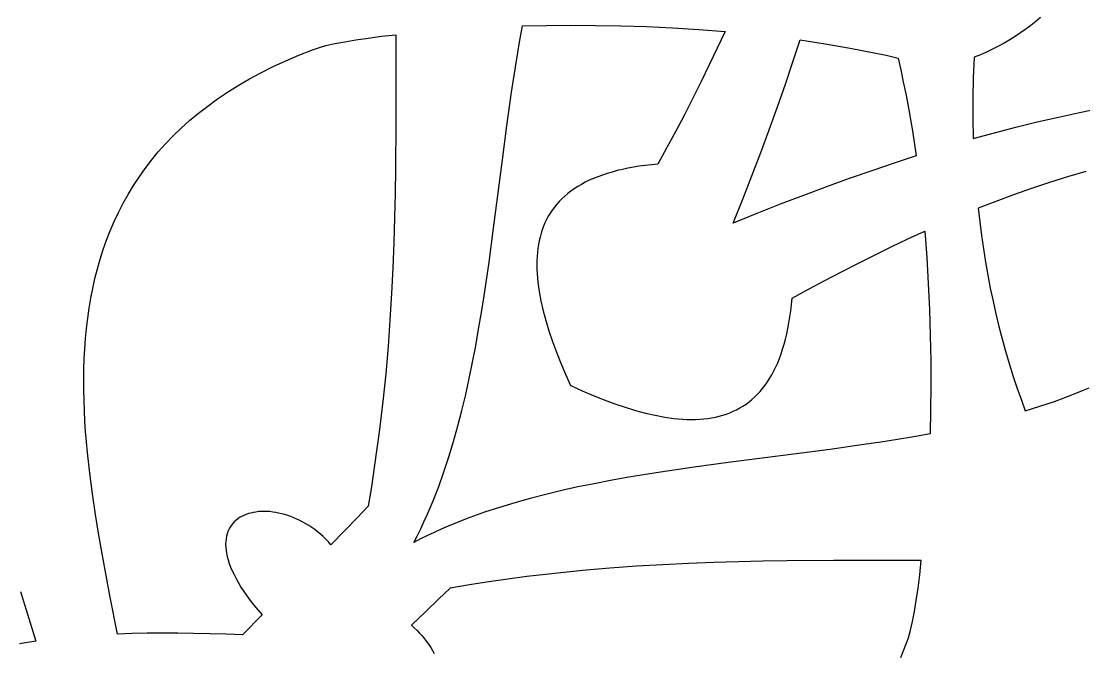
# Model space of a CAD drawing. Extents: x -61 to 56, y 12 to 129.
# Drawn here: x -38.8 to -20.66, y 38.99 to 49.77 of the extents above; entities that cross this region are included whole.
import ezdxf

# ---------------------------------------------------------------- set-up
doc = ezdxf.new("R2010")
doc.units = 0
doc.header["$MEASUREMENT"] = 0
doc.layers.add('LAYER_1', color=18, linetype='CONTINUOUS')

msp = doc.modelspace()

# ---------------------------------------------------------------- linework, layer by layer
at = {"layer": 'LAYER_1'}
for points in [[(-21.397, 49.829), (-21.478, 49.761), (-21.562, 49.695), (-21.648, 49.631), (-21.737, 49.568), (-21.828, 49.508), (-21.921, 49.45), (-22.017, 49.394), (-22.115, 49.34), (-22.215, 49.289), (-22.318, 49.241), (-22.423, 49.195), (-22.529, 49.152), (-22.544, 48.801), (-22.551, 48.453), (-22.551, 48.107), (-22.544, 47.764), (-22.18, 47.864), (-21.817, 47.959), (-21.453, 48.049), (-21.091, 48.132), (-20.73, 48.211), (-20.371, 48.284)], [(-21.397, 49.829), (-21.478, 49.761), (-21.562, 49.695), (-21.648, 49.631), (-21.737, 49.568), (-21.828, 49.508), (-21.921, 49.45), (-22.017, 49.394), (-22.115, 49.34), (-22.215, 49.289), (-22.318, 49.241), (-22.423, 49.195), (-22.529, 49.152), (-22.544, 48.801), (-22.551, 48.453), (-22.551, 48.107), (-22.544, 47.764), (-22.18, 47.864), (-21.817, 47.959), (-21.453, 48.049), (-21.091, 48.132), (-20.73, 48.211), (-20.371, 48.284)], [(-20.624, 47.206), (-20.936, 47.115), (-21.246, 47.017), (-21.553, 46.914), (-21.858, 46.806), (-22.161, 46.693), (-22.461, 46.575), (-22.435, 46.342), (-22.406, 46.112), (-22.373, 45.884), (-22.336, 45.657), (-22.297, 45.433), (-22.254, 45.211), (-22.208, 44.992), (-22.159, 44.774), (-22.107, 44.559), (-22.051, 44.346), (-21.993, 44.136), (-21.932, 43.927), (-21.867, 43.722), (-21.8, 43.518), (-21.73, 43.317), (-21.657, 43.119), (-21.407, 43.196), (-21.16, 43.279), (-20.918, 43.368), (-20.682, 43.463), (-20.565, 43.514)], [(-20.624, 47.206), (-20.936, 47.115), (-21.246, 47.017), (-21.553, 46.914), (-21.858, 46.806), (-22.161, 46.693), (-22.461, 46.575), (-22.435, 46.342), (-22.406, 46.112), (-22.373, 45.884), (-22.336, 45.657), (-22.297, 45.433), (-22.254, 45.211), (-22.208, 44.992), (-22.159, 44.774), (-22.107, 44.559), (-22.051, 44.346), (-21.993, 44.136), (-21.932, 43.927), (-21.867, 43.722), (-21.8, 43.518), (-21.73, 43.317), (-21.657, 43.119), (-21.407, 43.196), (-21.16, 43.279), (-20.918, 43.368), (-20.682, 43.463), (-20.565, 43.514)], [(-23.78, 38.909), (-23.688, 39.142), (-23.652, 39.246), (-23.617, 39.373), (-23.583, 39.523), (-23.55, 39.693), (-23.518, 39.884), (-23.488, 40.093), (-23.459, 40.321), (-23.432, 40.567), (-24.932, 40.564), (-25.726, 40.558), (-26.135, 40.552), (-26.551, 40.543), (-26.975, 40.531), (-27.407, 40.514), (-27.847, 40.493), (-28.295, 40.466), (-28.751, 40.432), (-29.216, 40.392), (-29.688, 40.345), (-30.169, 40.289), (-30.816, 40.198), (-31.144, 40.149), (-31.476, 40.094), (-31.674, 39.905), (-31.891, 39.696), (-32.135, 39.458), (-32.087, 39.415), (-32.04, 39.37), (-31.996, 39.325), (-31.954, 39.278), (-31.914, 39.23), (-31.877, 39.182), (-31.841, 39.132), (-31.808, 39.082), (-31.777, 39.031), (-31.748, 38.98)], [(-23.78, 38.909), (-23.688, 39.142), (-23.652, 39.246), (-23.617, 39.373), (-23.583, 39.523), (-23.55, 39.693), (-23.518, 39.884), (-23.488, 40.093), (-23.459, 40.321), (-23.432, 40.567), (-24.932, 40.564), (-25.726, 40.558), (-26.135, 40.552), (-26.551, 40.543), (-26.975, 40.531), (-27.407, 40.514), (-27.847, 40.493), (-28.295, 40.466), (-28.751, 40.432), (-29.216, 40.392), (-29.688, 40.345), (-30.169, 40.289), (-30.816, 40.198), (-31.144, 40.149), (-31.476, 40.094), (-31.674, 39.905), (-31.891, 39.696), (-32.135, 39.458), (-32.087, 39.415), (-32.04, 39.37), (-31.996, 39.325), (-31.954, 39.278), (-31.914, 39.23), (-31.877, 39.182), (-31.841, 39.132), (-31.808, 39.082), (-31.777, 39.031), (-31.748, 38.98)], [(-38.811, 40.033), (-38.546, 39.186), (-38.828, 39.144)], [(-38.811, 40.033), (-38.546, 39.186), (-38.828, 39.144)]]:
    msp.add_lwpolyline(points, dxfattribs=at)
for points in [[(-35.022, 39.296), (-35.304, 39.307), (-35.582, 39.315), (-35.855, 39.321), (-36.124, 39.324), (-36.388, 39.325), (-36.648, 39.323), (-36.904, 39.317), (-37.156, 39.309), (-37.284, 39.969), (-37.349, 40.308), (-37.412, 40.651), (-37.473, 40.998), (-37.53, 41.348), (-37.583, 41.7), (-37.629, 42.054), (-37.668, 42.41), (-37.684, 42.588), (-37.698, 42.766), (-37.71, 42.943), (-37.719, 43.121), (-37.726, 43.299), (-37.73, 43.476), (-37.73, 43.652), (-37.728, 43.828), (-37.722, 44.004), (-37.713, 44.179), (-37.7, 44.353), (-37.683, 44.526), (-37.663, 44.698), (-37.638, 44.87), (-37.609, 45.04), (-37.576, 45.209), (-37.539, 45.376), (-37.497, 45.542), (-37.45, 45.707), (-37.398, 45.87), (-37.341, 46.032), (-37.278, 46.192), (-37.211, 46.35), (-37.138, 46.506), (-37.059, 46.66), (-36.974, 46.812), (-36.883, 46.962), (-36.787, 47.109), (-36.684, 47.255), (-36.574, 47.397), (-36.458, 47.538), (-36.335, 47.675), (-36.206, 47.81), (-36.069, 47.942), (-35.925, 48.072), (-35.774, 48.198), (-35.615, 48.321), (-35.449, 48.442), (-35.275, 48.559), (-35.093, 48.672), (-34.903, 48.783), (-34.705, 48.889), (-34.498, 48.993), (-34.283, 49.092), (-34.059, 49.188), (-33.827, 49.28), (-33.722, 49.316), (-33.595, 49.351), (-33.446, 49.385), (-33.275, 49.418), (-33.084, 49.45), (-32.875, 49.481), (-32.647, 49.51), (-32.401, 49.537), (-32.404, 48.037), (-32.41, 47.242), (-32.416, 46.833), (-32.425, 46.417), (-32.437, 45.993), (-32.454, 45.561), (-32.475, 45.121), (-32.503, 44.673), (-32.536, 44.217), (-32.576, 43.752), (-32.623, 43.28), (-32.679, 42.799), (-32.77, 42.152), (-32.819, 41.824), (-32.874, 41.493), (-33.063, 41.294), (-33.272, 41.077), (-33.51, 40.833), (-33.553, 40.881), (-33.598, 40.928), (-33.643, 40.972), (-33.69, 41.014), (-33.738, 41.054), (-33.786, 41.092), (-33.836, 41.127), (-33.886, 41.16), (-33.937, 41.192), (-33.988, 41.221), (-34.04, 41.247), (-34.091, 41.272), (-34.144, 41.295), (-34.196, 41.315), (-34.248, 41.333), (-34.3, 41.349), (-34.352, 41.363), (-34.403, 41.375), (-34.454, 41.385), (-34.505, 41.392), (-34.555, 41.398), (-34.604, 41.401), (-34.652, 41.402), (-34.7, 41.401), (-34.746, 41.398), (-34.792, 41.392), (-34.836, 41.385), (-34.879, 41.375), (-34.92, 41.364), (-34.96, 41.35), (-34.998, 41.334), (-35.035, 41.316), (-35.069, 41.296), (-35.102, 41.273), (-35.133, 41.249), (-35.161, 41.223), (-35.188, 41.194), (-35.212, 41.163), (-35.233, 41.131), (-35.252, 41.096), (-35.269, 41.059), (-35.282, 41.02), (-35.293, 40.979), (-35.301, 40.935), (-35.306, 40.89), (-35.308, 40.843), (-35.306, 40.793), (-35.301, 40.742), (-35.293, 40.688), (-35.281, 40.632), (-35.266, 40.575), (-35.246, 40.515), (-35.223, 40.453), (-35.196, 40.389), (-35.165, 40.323), (-35.13, 40.255), (-35.091, 40.185), (-35.047, 40.112), (-34.998, 40.038), (-34.946, 39.962), (-34.888, 39.883), (-34.826, 39.803), (-34.759, 39.721), (-34.687, 39.636)], [(-35.022, 39.296), (-35.304, 39.307), (-35.582, 39.315), (-35.855, 39.321), (-36.124, 39.324), (-36.388, 39.325), (-36.648, 39.323), (-36.904, 39.317), (-37.156, 39.309), (-37.284, 39.969), (-37.349, 40.308), (-37.412, 40.651), (-37.473, 40.998), (-37.53, 41.348), (-37.583, 41.7), (-37.629, 42.054), (-37.668, 42.41), (-37.684, 42.588), (-37.698, 42.766), (-37.71, 42.943), (-37.719, 43.121), (-37.726, 43.299), (-37.73, 43.476), (-37.73, 43.652), (-37.728, 43.828), (-37.722, 44.004), (-37.713, 44.179), (-37.7, 44.353), (-37.683, 44.526), (-37.663, 44.698), (-37.638, 44.87), (-37.609, 45.04), (-37.576, 45.209), (-37.539, 45.376), (-37.497, 45.542), (-37.45, 45.707), (-37.398, 45.87), (-37.341, 46.032), (-37.278, 46.192), (-37.211, 46.35), (-37.138, 46.506), (-37.059, 46.66), (-36.974, 46.812), (-36.883, 46.962), (-36.787, 47.109), (-36.684, 47.255), (-36.574, 47.397), (-36.458, 47.538), (-36.335, 47.675), (-36.206, 47.81), (-36.069, 47.942), (-35.925, 48.072), (-35.774, 48.198), (-35.615, 48.321), (-35.449, 48.442), (-35.275, 48.559), (-35.093, 48.672), (-34.903, 48.783), (-34.705, 48.889), (-34.498, 48.993), (-34.283, 49.092), (-34.059, 49.188), (-33.827, 49.28), (-33.722, 49.316), (-33.595, 49.351), (-33.446, 49.385), (-33.275, 49.418), (-33.084, 49.45), (-32.875, 49.481), (-32.647, 49.51), (-32.401, 49.537), (-32.404, 48.037), (-32.41, 47.242), (-32.416, 46.833), (-32.425, 46.417), (-32.437, 45.993), (-32.454, 45.561), (-32.475, 45.121), (-32.503, 44.673), (-32.536, 44.217), (-32.576, 43.752), (-32.623, 43.28), (-32.679, 42.799), (-32.77, 42.152), (-32.819, 41.824), (-32.874, 41.493), (-33.063, 41.294), (-33.272, 41.077), (-33.51, 40.833), (-33.553, 40.881), (-33.598, 40.928), (-33.643, 40.972), (-33.69, 41.014), (-33.738, 41.054), (-33.786, 41.092), (-33.836, 41.127), (-33.886, 41.16), (-33.937, 41.192), (-33.988, 41.221), (-34.04, 41.247), (-34.091, 41.272), (-34.144, 41.295), (-34.196, 41.315), (-34.248, 41.333), (-34.3, 41.349), (-34.352, 41.363), (-34.403, 41.375), (-34.454, 41.385), (-34.505, 41.392), (-34.555, 41.398), (-34.604, 41.401), (-34.652, 41.402), (-34.7, 41.401), (-34.746, 41.398), (-34.792, 41.392), (-34.836, 41.385), (-34.879, 41.375), (-34.92, 41.364), (-34.96, 41.35), (-34.998, 41.334), (-35.035, 41.316), (-35.069, 41.296), (-35.102, 41.273), (-35.133, 41.249), (-35.161, 41.223), (-35.188, 41.194), (-35.212, 41.163), (-35.233, 41.131), (-35.252, 41.096), (-35.269, 41.059), (-35.282, 41.02), (-35.293, 40.979), (-35.301, 40.935), (-35.306, 40.89), (-35.308, 40.843), (-35.306, 40.793), (-35.301, 40.742), (-35.293, 40.688), (-35.281, 40.632), (-35.266, 40.575), (-35.246, 40.515), (-35.223, 40.453), (-35.196, 40.389), (-35.165, 40.323), (-35.13, 40.255), (-35.091, 40.185), (-35.047, 40.112), (-34.998, 40.038), (-34.946, 39.962), (-34.888, 39.883), (-34.826, 39.803), (-34.759, 39.721), (-34.687, 39.636)], [(-32.094, 40.874), (-32.094, 40.874), (-32.035, 40.989), (-31.978, 41.105), (-31.923, 41.222), (-31.869, 41.341), (-31.817, 41.461), (-31.767, 41.582), (-31.671, 41.829), (-31.581, 42.08), (-31.497, 42.336), (-31.418, 42.596), (-31.344, 42.86), (-31.275, 43.127), (-31.21, 43.398), (-31.15, 43.672), (-31.093, 43.949), (-31.039, 44.229), (-30.989, 44.511), (-30.941, 44.795), (-30.896, 45.081), (-30.812, 45.657), (-30.733, 46.237), (-30.584, 47.402), (-30.507, 47.982), (-30.426, 48.557), (-30.383, 48.843), (-30.338, 49.127), (-30.291, 49.408), (-30.241, 49.687), (-29.837, 49.695), (-29.421, 49.699), (-28.995, 49.697), (-28.562, 49.69), (-28.122, 49.676), (-27.677, 49.656), (-27.231, 49.629), (-26.783, 49.594), (-26.916, 49.307), (-27.052, 49.022), (-27.191, 48.738), (-27.333, 48.455), (-27.477, 48.173), (-27.625, 47.891), (-27.775, 47.61), (-27.928, 47.329), (-28.037, 47.319), (-28.144, 47.306), (-28.246, 47.292), (-28.346, 47.276), (-28.442, 47.259), (-28.535, 47.239), (-28.625, 47.218), (-28.712, 47.194), (-28.796, 47.17), (-28.876, 47.143), (-28.954, 47.114), (-29.028, 47.084), (-29.1, 47.053), (-29.168, 47.019), (-29.234, 46.984), (-29.296, 46.947), (-29.356, 46.909), (-29.413, 46.869), (-29.467, 46.827), (-29.518, 46.784), (-29.567, 46.739), (-29.612, 46.693), (-29.655, 46.645), (-29.695, 46.596), (-29.733, 46.545), (-29.768, 46.492), (-29.8, 46.439), (-29.83, 46.383), (-29.857, 46.326), (-29.882, 46.268), (-29.904, 46.209), (-29.924, 46.148), (-29.941, 46.085), (-29.956, 46.021), (-29.969, 45.956), (-29.979, 45.89), (-29.986, 45.822), (-29.992, 45.753), (-29.995, 45.683), (-29.996, 45.611), (-29.995, 45.538), (-29.991, 45.464), (-29.986, 45.389), (-29.978, 45.312), (-29.956, 45.155), (-29.926, 44.994), (-29.888, 44.828), (-29.843, 44.658), (-29.79, 44.483), (-29.729, 44.304), (-29.661, 44.121), (-29.587, 43.934), (-29.506, 43.744), (-29.419, 43.55), (-29.419, 43.55), (-29.418, 43.55), (-29.224, 43.462), (-29.034, 43.381), (-28.847, 43.307), (-28.664, 43.239), (-28.485, 43.179), (-28.311, 43.125), (-28.14, 43.08), (-27.974, 43.042), (-27.813, 43.012), (-27.656, 42.99), (-27.58, 42.982), (-27.504, 42.977), (-27.43, 42.973), (-27.357, 42.972), (-27.285, 42.973), (-27.215, 42.976), (-27.146, 42.982), (-27.078, 42.989), (-27.012, 43), (-26.947, 43.012), (-26.883, 43.027), (-26.821, 43.044), (-26.76, 43.064), (-26.7, 43.086), (-26.642, 43.111), (-26.585, 43.138), (-26.53, 43.168), (-26.476, 43.2), (-26.423, 43.235), (-26.372, 43.273), (-26.323, 43.313), (-26.275, 43.356), (-26.229, 43.402), (-26.184, 43.45), (-26.141, 43.501), (-26.099, 43.555), (-26.059, 43.612), (-26.021, 43.672), (-25.984, 43.735), (-25.949, 43.8), (-25.915, 43.869), (-25.884, 43.94), (-25.854, 44.014), (-25.825, 44.092), (-25.799, 44.173), (-25.774, 44.256), (-25.75, 44.343), (-25.729, 44.433), (-25.709, 44.526), (-25.692, 44.622), (-25.676, 44.722), (-25.662, 44.825), (-25.649, 44.931), (-25.639, 45.04), (-25.358, 45.193), (-25.077, 45.343), (-24.795, 45.491), (-24.513, 45.635), (-24.23, 45.777), (-23.946, 45.916), (-23.661, 46.052), (-23.374, 46.185), (-23.339, 45.737), (-23.312, 45.291), (-23.292, 44.846), (-23.278, 44.406), (-23.271, 43.973), (-23.269, 43.547), (-23.273, 43.131), (-23.281, 42.728), (-23.56, 42.677), (-23.841, 42.63), (-24.125, 42.585), (-24.411, 42.542), (-24.986, 42.461), (-25.566, 42.384), (-26.731, 42.235), (-27.311, 42.156), (-27.887, 42.072), (-28.173, 42.027), (-28.457, 41.979), (-28.739, 41.929), (-29.019, 41.875), (-29.296, 41.819), (-29.57, 41.758), (-29.841, 41.693), (-30.108, 41.624), (-30.372, 41.55), (-30.632, 41.471), (-30.888, 41.387), (-31.139, 41.297), (-31.386, 41.201), (-31.507, 41.151), (-31.627, 41.099), (-31.746, 41.045), (-31.863, 40.99), (-31.979, 40.933), (-32.094, 40.874)], [(-32.094, 40.874), (-32.094, 40.874), (-32.035, 40.989), (-31.978, 41.105), (-31.923, 41.222), (-31.869, 41.341), (-31.817, 41.461), (-31.767, 41.582), (-31.671, 41.829), (-31.581, 42.08), (-31.497, 42.336), (-31.418, 42.596), (-31.344, 42.86), (-31.275, 43.127), (-31.21, 43.398), (-31.15, 43.672), (-31.093, 43.949), (-31.039, 44.229), (-30.989, 44.511), (-30.941, 44.795), (-30.896, 45.081), (-30.812, 45.657), (-30.733, 46.237), (-30.584, 47.402), (-30.507, 47.982), (-30.426, 48.557), (-30.383, 48.843), (-30.338, 49.127), (-30.291, 49.408), (-30.241, 49.687), (-29.837, 49.695), (-29.421, 49.699), (-28.995, 49.697), (-28.562, 49.69), (-28.122, 49.676), (-27.677, 49.656), (-27.231, 49.629), (-26.783, 49.594), (-26.916, 49.307), (-27.052, 49.022), (-27.191, 48.738), (-27.333, 48.455), (-27.477, 48.173), (-27.625, 47.891), (-27.775, 47.61), (-27.928, 47.329), (-28.037, 47.319), (-28.144, 47.306), (-28.246, 47.292), (-28.346, 47.276), (-28.442, 47.259), (-28.535, 47.239), (-28.625, 47.218), (-28.712, 47.194), (-28.796, 47.17), (-28.876, 47.143), (-28.954, 47.114), (-29.028, 47.084), (-29.1, 47.053), (-29.168, 47.019), (-29.234, 46.984), (-29.296, 46.947), (-29.356, 46.909), (-29.413, 46.869), (-29.467, 46.827), (-29.518, 46.784), (-29.567, 46.739), (-29.612, 46.693), (-29.655, 46.645), (-29.695, 46.596), (-29.733, 46.545), (-29.768, 46.492), (-29.8, 46.439), (-29.83, 46.383), (-29.857, 46.326), (-29.882, 46.268), (-29.904, 46.209), (-29.924, 46.148), (-29.941, 46.085), (-29.956, 46.021), (-29.969, 45.956), (-29.979, 45.89), (-29.986, 45.822), (-29.992, 45.753), (-29.995, 45.683), (-29.996, 45.611), (-29.995, 45.538), (-29.991, 45.464), (-29.986, 45.389), (-29.978, 45.312), (-29.956, 45.155), (-29.926, 44.994), (-29.888, 44.828), (-29.843, 44.658), (-29.79, 44.483), (-29.729, 44.304), (-29.661, 44.121), (-29.587, 43.934), (-29.506, 43.744), (-29.419, 43.55), (-29.419, 43.55), (-29.418, 43.55), (-29.224, 43.462), (-29.034, 43.381), (-28.847, 43.307), (-28.664, 43.239), (-28.485, 43.179), (-28.311, 43.125), (-28.14, 43.08), (-27.974, 43.042), (-27.813, 43.012), (-27.656, 42.99), (-27.58, 42.982), (-27.504, 42.977), (-27.43, 42.973), (-27.357, 42.972), (-27.285, 42.973), (-27.215, 42.976), (-27.146, 42.982), (-27.078, 42.989), (-27.012, 43), (-26.947, 43.012), (-26.883, 43.027), (-26.821, 43.044), (-26.76, 43.064), (-26.7, 43.086), (-26.642, 43.111), (-26.585, 43.138), (-26.53, 43.168), (-26.476, 43.2), (-26.423, 43.235), (-26.372, 43.273), (-26.323, 43.313), (-26.275, 43.356), (-26.229, 43.402), (-26.184, 43.45), (-26.141, 43.501), (-26.099, 43.555), (-26.059, 43.612), (-26.021, 43.672), (-25.984, 43.735), (-25.949, 43.8), (-25.915, 43.869), (-25.884, 43.94), (-25.854, 44.014), (-25.825, 44.092), (-25.799, 44.173), (-25.774, 44.256), (-25.75, 44.343), (-25.729, 44.433), (-25.709, 44.526), (-25.692, 44.622), (-25.676, 44.722), (-25.662, 44.825), (-25.649, 44.931), (-25.639, 45.04), (-25.358, 45.193), (-25.077, 45.343), (-24.795, 45.491), (-24.513, 45.635), (-24.23, 45.777), (-23.946, 45.916), (-23.661, 46.052), (-23.374, 46.185), (-23.339, 45.737), (-23.312, 45.291), (-23.292, 44.846), (-23.278, 44.406), (-23.271, 43.973), (-23.269, 43.547), (-23.273, 43.131), (-23.281, 42.728), (-23.56, 42.677), (-23.841, 42.63), (-24.125, 42.585), (-24.411, 42.542), (-24.986, 42.461), (-25.566, 42.384), (-26.731, 42.235), (-27.311, 42.156), (-27.887, 42.072), (-28.173, 42.027), (-28.457, 41.979), (-28.739, 41.929), (-29.019, 41.875), (-29.296, 41.819), (-29.57, 41.758), (-29.841, 41.693), (-30.108, 41.624), (-30.372, 41.55), (-30.632, 41.471), (-30.888, 41.387), (-31.139, 41.297), (-31.386, 41.201), (-31.507, 41.151), (-31.627, 41.099), (-31.746, 41.045), (-31.863, 40.99), (-31.979, 40.933), (-32.094, 40.874)], [(-26.644, 46.324), (-26.644, 46.324), (-26.481, 46.729), (-26.323, 47.129), (-26.172, 47.525), (-26.027, 47.917), (-25.887, 48.306), (-25.752, 48.691), (-25.623, 49.072), (-25.498, 49.451), (-25.071, 49.383), (-24.649, 49.31), (-24.44, 49.271), (-24.234, 49.229), (-24.03, 49.186), (-23.829, 49.139), (-23.829, 49.139), (-23.829, 49.139), (-23.783, 48.938), (-23.739, 48.734), (-23.697, 48.528), (-23.658, 48.319), (-23.585, 47.897), (-23.517, 47.47), (-23.896, 47.345), (-24.278, 47.216), (-24.662, 47.081), (-25.051, 46.941), (-25.443, 46.796), (-25.839, 46.645), (-26.239, 46.487), (-26.644, 46.324)], [(-26.644, 46.324), (-26.644, 46.324), (-26.481, 46.729), (-26.323, 47.129), (-26.172, 47.525), (-26.027, 47.917), (-25.887, 48.306), (-25.752, 48.691), (-25.623, 49.072), (-25.498, 49.451), (-25.071, 49.383), (-24.649, 49.31), (-24.44, 49.271), (-24.234, 49.229), (-24.03, 49.186), (-23.829, 49.139), (-23.829, 49.139), (-23.829, 49.139), (-23.783, 48.938), (-23.739, 48.734), (-23.697, 48.528), (-23.658, 48.319), (-23.585, 47.897), (-23.517, 47.47), (-23.896, 47.345), (-24.278, 47.216), (-24.662, 47.081), (-25.051, 46.941), (-25.443, 46.796), (-25.839, 46.645), (-26.239, 46.487), (-26.644, 46.324)]]:
    msp.add_lwpolyline(points, close=True, dxfattribs=at)

doc.saveas('drawing.dxf')
